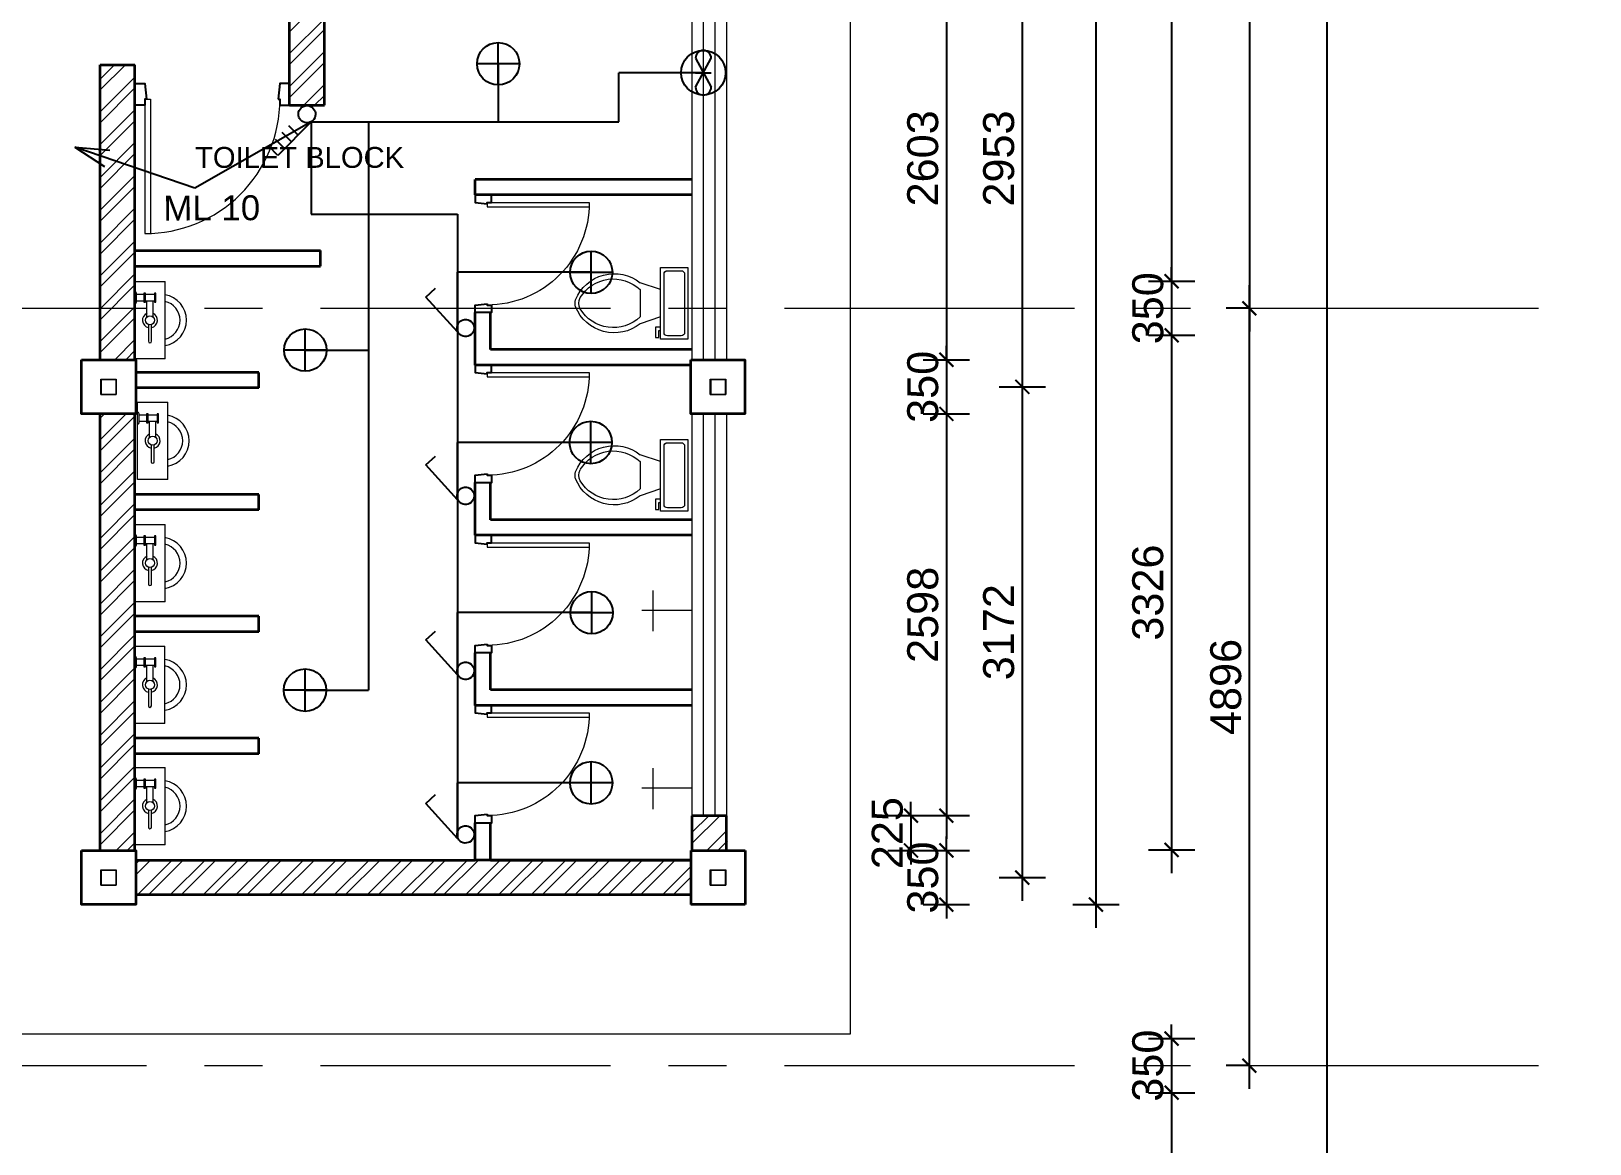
# Model space of a CAD drawing. Header units: inches. Extents: x 527934 to 2134587, y -408734 to 227304.
# Drawn here: x 1729950 to 1740028, y -13479 to -6287 of the extents above; entities that cross this region are included whole.
import ezdxf

# ---------------------------------------------------------------- set-up
doc = ezdxf.new("R2010")
doc.units = ezdxf.units.IN
doc.header["$MEASUREMENT"] = 0
doc.linetypes.add('CENTER', pattern=[2, 1.25, -0.25, 0.25, -0.25])
for name, color, linetype, lineweight in [('1 LIGHT N SWITCH', 3, 'Continuous', 25), ('6 LIGHT PT WIRING', 3, 'Continuous', 25), ('centre line', 1, 'CENTER', 9), ('dim', 253, 'Continuous', 9), ('door', 77, 'Continuous', 13), ('furniture', 253, 'Continuous', 5), ('hatch', 250, 'Continuous', 5), ('metal', 40, 'Continuous', 18), ('plinth', 5, 'Continuous', 9), ('sill', 253, 'Continuous', 13), ('text', 7, 'Continuous', 13), ('truss', 193, 'Continuous', 13), ('wall - brick', 30, 'Continuous', 35), ('window', 1, 'Continuous', 15)]:
    doc.layers.add(name, color=color, linetype=linetype, lineweight=lineweight)
doc.styles.add('ATTR', font='romans.shx', dxfattribs={"width": 0.8, "height": 1.2})
doc.styles.add('labelling', font='arial.ttf')
doc.styles.get("Standard").update_dxf_attribs({"font": 'arial.ttf'})
doc.dimstyles.new('dim 100', dxfattribs={"dimtxt": 200, "dimasz": 90, "dimexe": 150, "dimexo": 150, "dimgap": 50, "dimtad": 1, "dimdec": 0, "dimzin": 0, "dimdsep": 46, "dimtxsty": 'Standard', "dimblk": 'ARCHTICK', "dimcen": 100, "dimdle": 150, "dimazin": 0, "dimtfac": 1, "dimtdec": 0, "dimtix": 1, "dimtmove": 2, "dimatfit": 3, "dimfxl": 150, "dimfxlon": 1, "dimtolj": 1, "dimtzin": 0, "dimarcsym": 0})
pattern_1 = [(45, (-909378.5, 35826.5), (-106.066017, 106.066017), []), (45, (-909307.79, 35826.5), (-106.066017, 106.066017), [])]

# ---------------------------------------------------------------- blocks, each defined once
blk = doc.blocks.new('Urinal Toilet 1 PV')
for p, q in [((3.85, 0), (6.65, 0)), ((-0.98, -3.15), (-4.9, -3.15)), ((0.773, -2.7999), (4.55, -2.7999)), ((4.2, -0.3499), (6.3, -0.3499)), ((4.2, -2.0999), (4.2, -2.45)), ((6.3, -2.0999), (4.2, -2.0999)), ((4.2, -2.45), (6.3, -2.45)), ((4.55, -0.3499), (4.55, -2.0999)), ((4.55, -2.45), (4.55, -4.5499)), ((5.95, -2.0999), (5.95, -0.3499)), ((5.95, -4.5499), (5.95, -2.45)), ((6.3, -2.45), (6.3, -2.0999)), ((-9, -7), (9, -7)), ((-4.9, -3.8499), (-0.98, -3.8499)), ((4.55, -4.2), (0.784, -4.2)), ((4.2, -4.5499), (4.2, -4.9)), ((6.3, -4.5499), (4.2, -4.5499)), ((4.2, -4.9), (6.3, -4.9)), ((6.3, -4.9), (6.3, -4.5499))]:
    blk.add_line(p, q)
blk.add_lwpolyline([(-9, -7), (-9, 0), (9, 0), (9, -7)])
blk.add_circle((0, -3.5), 1.05)
for centre, radius, start, end in [((4.216, 0.0154), 0.3657, 182.4084, 267.5916), ((6.285, 0.0154), 0.3657, 272.4084, 357.5916), ((-4.9, -3.5), 0.35, 90, 270), ((0, -3.5), 1.75, 22.85047, 168.577), ((0, -6), 6, 189.7326, 350.4409), ((0, -6), 4.5, 192.8398, 347.201), ((0, -3.5), 1.75, 191.8763, 336.5863)]:
    blk.add_arc(centre, radius, start, end)
at = {"style": 'ATTR', "width": 0.8, "flags": 9}
blk.add_attdef('ESTCODE', (0, 0), '', height=0.00000036, dxfattribs=at)
blk = doc.blocks.new('Dd1')
at = {"layer": 'door'}
for p, q in [((6330587, 14339), (6330587, 13509)), ((6330599, 14377), (6330625, 14377)), ((6330625, 14377), (6330625, 13510))]:
    blk.add_line(p, q, dxfattribs=at)
at = {"layer": 'door', "lineweight": 25}
for points in [[(6330599, 14377), (6330587, 14377), (6330587, 14339), (6330524, 14339), (6330524, 14479), (6330587, 14479)], [(6331449, 14377), (6331461, 14377), (6331461, 14339), (6331524, 14339), (6331524, 14479), (6331461, 14479)]]:
    blk.add_lwpolyline(points, close=True, dxfattribs=at)
at = {"layer": 'door'}
blk.add_arc((6330593, 14377), 868, 269.6039, 0, dxfattribs=at)
blk = doc.blocks.new('Tank Toilet 3 PV')
for p, q in [((9.5, -6), (9.5, -2)), ((-10, -8.5), (-8, -8.5)), ((-10, -9.5), (-10, -8.5)), ((-8, -8.5), (-8, -8)), ((-7, -8), (-7, -9.5)), ((-4, -8), (-6, -14)), ((4, -8), (6, -14)), ((-7, -9.5), (-10, -9.5)), ((4, -14), (-4, -14))]:
    blk.add_line(p, q)
blk.add_lwpolyline([(10.5, -8), (10.5, 0), (-10.5, 0), (-10.5, -8)], close=True)
for points in [[(-9.5, -2), (-9.5, -6)], [(8.5, -1), (-8.5, -1)], [(-8.5, -7), (8.5, -7)]]:
    blk.add_lwpolyline(points)
for centre, radius, start, end in [((-8.62, -1.88), 0.884, 81.8699, 188.1301), ((8.62, -1.88), 0.884, 351.8699, 98.1301), ((-8.62, -6.12), 0.884, 171.8699, 278.1301), ((8.62, -6.12), 0.884, 261.8699, 8.1301), ((3.52, -21.58), 12.17, 141.4691, 247.9714), ((4.2, -21.82), 11.33, 136.3677, 238.9468), ((-3.52, -21.58), 12.17, 292.0284, 38.5307), ((-4.2, -21.82), 11.33, 301.053, 43.6321), ((0, -27.88), 4, 245.7318, 294.2682), ((0, -29), 4, 254.8605, 285.1395)]:
    blk.add_arc(centre, radius, start, end)
at = {"style": 'ATTR', "width": 0.8, "flags": 9}
blk.add_attdef('ESTCODE', (0, 0), '', height=0.000000846, dxfattribs=at)
blk = doc.blocks.new('HFFHHHFHFHF')
at = {"layer": 'metal'}
for p, q in [((3245108, 3299714), (3245208, 3299714)), ((3245108, 3299614), (3245108, 3299714)), ((3245108, 3299714), (3245208, 3299714)), ((3245108, 3299714), (3245108, 3299614)), ((3245111, 3299711), (3245205, 3299711)), ((3245111, 3299711), (3245111, 3299617)), ((3245205, 3299711), (3245205, 3299617)), ((3245208, 3299714), (3245208, 3299614)), ((3245208, 3299714), (3245208, 3299614)), ((3245208, 3299614), (3245108, 3299614)), ((3245108, 3299614), (3245208, 3299614)), ((3245111, 3299617), (3245205, 3299617))]:
    blk.add_line(p, q, dxfattribs=at)
blk = doc.blocks.new('_ArchTick')
at = {"color": 0, "linetype": 'ByBlock', "const_width": 0.15}
blk.add_lwpolyline([(-0.5, -0.5), (0.5, 0.5)], dxfattribs=at)
blk = doc.blocks.new('*D2106')
at = {"layer": 'Defpoints', "color": 0, "ltscale": 400}
for p in [(1727517, -3363), (1727517, -7903), (1737324, -7903)]:
    blk.add_point(p, dxfattribs=at)
at = {"layer": 'dim', "color": 0, "lineweight": -2, "ltscale": 400}
for p, q in [((1737324, -3213), (1737324, -8053)), ((1737174, -3363), (1737474, -3363)), ((1737174, -7903), (1737474, -7903))]:
    blk.add_line(p, q, dxfattribs=at)
at = {"layer": 'dim', "color": 0, "lineweight": -2, "ltscale": 400, "xscale": 90, "yscale": 90, "zscale": 90}
for p, rotation in [((1737324, -3363), 90), ((1737324, -7903), 270)]:
    blk.add_blockref('_ArchTick', p, dxfattribs=dict(at, rotation=rotation))
at = {"layer": 'dim', "color": 0, "ltscale": 400, "insert": (1737172, -5633), "char_height": 200, "attachment_point": 5, "rotation": 90}
blk.add_mtext('\\A1;4540', dxfattribs=at)
blk = doc.blocks.new('*D2107')
at = {"layer": 'Defpoints', "color": 0, "ltscale": 400}
for p in [(1727580, -7903), (1727580, -8253), (1737324, -8253)]:
    blk.add_point(p, dxfattribs=at)
at = {"layer": 'dim', "color": 0, "lineweight": -2, "ltscale": 400}
for p, q in [((1737324, -7903), (1737324, -7813)), ((1737174, -7903), (1737474, -7903)), ((1737324, -7903), (1737324, -8253)), ((1737174, -8253), (1737474, -8253)), ((1737324, -8253), (1737324, -8343))]:
    blk.add_line(p, q, dxfattribs=at)
at = {"layer": 'dim', "color": 0, "lineweight": -2, "ltscale": 400, "xscale": 90, "yscale": 90, "zscale": 90}
for p, rotation in [((1737324, -7903), 270), ((1737324, -8253), 90)]:
    blk.add_blockref('_ArchTick', p, dxfattribs=dict(at, rotation=rotation))
at = {"layer": 'dim', "color": 0, "ltscale": 400, "insert": (1737171, -8078), "char_height": 200, "attachment_point": 5, "rotation": 90}
blk.add_mtext('\\A1;350', dxfattribs=at)
blk = doc.blocks.new('*D2108')
at = {"layer": 'Defpoints', "color": 0, "ltscale": 400}
for p in [(1727580, -12799), (1727580, -13149), (1737324, -13149)]:
    blk.add_point(p, dxfattribs=at)
at = {"layer": 'dim', "color": 0, "lineweight": -2, "ltscale": 400}
for p, q in [((1737324, -12799), (1737324, -12709)), ((1737174, -12799), (1737474, -12799)), ((1737324, -12799), (1737324, -13149)), ((1737174, -13149), (1737474, -13149)), ((1737324, -13149), (1737324, -13239))]:
    blk.add_line(p, q, dxfattribs=at)
at = {"layer": 'dim', "color": 0, "lineweight": -2, "ltscale": 400, "xscale": 90, "yscale": 90, "zscale": 90}
for p, rotation in [((1737324, -12799), 270), ((1737324, -13149), 90)]:
    blk.add_blockref('_ArchTick', p, dxfattribs=dict(at, rotation=rotation))
at = {"layer": 'dim', "color": 0, "ltscale": 400, "insert": (1737171, -12974), "char_height": 200, "attachment_point": 5, "rotation": 90}
blk.add_mtext('\\A1;350', dxfattribs=at)
blk = doc.blocks.new('*D2109')
at = {"layer": 'Defpoints', "color": 0, "ltscale": 400}
for p in [(1727517, -13149), (1727517, -20658), (1737324, -20658)]:
    blk.add_point(p, dxfattribs=at)
at = {"layer": 'dim', "color": 0, "lineweight": -2, "ltscale": 400}
for p, q in [((1737324, -12999), (1737324, -20808)), ((1737174, -13149), (1737474, -13149)), ((1737174, -20658), (1737474, -20658))]:
    blk.add_line(p, q, dxfattribs=at)
at = {"layer": 'dim', "color": 0, "lineweight": -2, "ltscale": 400, "xscale": 90, "yscale": 90, "zscale": 90}
for p, rotation in [((1737324, -13149), 90), ((1737324, -20658), 270)]:
    blk.add_blockref('_ArchTick', p, dxfattribs=dict(at, rotation=rotation))
at = {"layer": 'dim', "color": 0, "ltscale": 400, "insert": (1737172, -16903), "char_height": 200, "attachment_point": 5, "rotation": 90}
blk.add_mtext('\\A1;7509', dxfattribs=at)
blk = doc.blocks.new('*D2113')
at = {"layer": 'Defpoints', "color": 0, "ltscale": 400}
for p in [(1737827, -3188), (1737827, -8078), (1737827, -8078)]:
    blk.add_point(p, dxfattribs=at)
at = {"layer": 'dim', "color": 0, "lineweight": -2, "ltscale": 400}
for p, q in [((1737827, -3038), (1737827, -8228)), ((1737827, -3188), (1737677, -3188)), ((1737827, -8078), (1737677, -8078))]:
    blk.add_line(p, q, dxfattribs=at)
at = {"layer": 'dim', "color": 0, "lineweight": -2, "ltscale": 400, "xscale": 90, "yscale": 90, "zscale": 90}
for p, rotation in [((1737827, -3188), 90), ((1737827, -8078), 270)]:
    blk.add_blockref('_ArchTick', p, dxfattribs=dict(at, rotation=rotation))
at = {"layer": 'dim', "color": 0, "ltscale": 400, "insert": (1737675, -5633), "char_height": 200, "attachment_point": 5, "rotation": 90}
blk.add_mtext('\\A1;4890', dxfattribs=at)
blk = doc.blocks.new('*D2114')
at = {"layer": 'Defpoints', "color": 0, "ltscale": 400}
for p in [(1737827, -8078), (1737827, -8078), (1737827, -12974)]:
    blk.add_point(p, dxfattribs=at)
at = {"layer": 'dim', "color": 0, "lineweight": -2, "ltscale": 400}
for p, q in [((1737827, -13124), (1737827, -7928)), ((1737827, -8078), (1737677, -8078)), ((1737827, -12974), (1737677, -12974))]:
    blk.add_line(p, q, dxfattribs=at)
at = {"layer": 'dim', "color": 0, "lineweight": -2, "ltscale": 400, "xscale": 90, "yscale": 90, "zscale": 90}
for p, rotation in [((1737827, -8078), 90), ((1737827, -12974), 270)]:
    blk.add_blockref('_ArchTick', p, dxfattribs=dict(at, rotation=rotation))
at = {"layer": 'dim', "color": 0, "ltscale": 400, "insert": (1737675, -10526), "char_height": 200, "attachment_point": 5, "rotation": 90}
blk.add_mtext('\\A1;4896', dxfattribs=at)
blk = doc.blocks.new('*D2577')
at = {"layer": 'Defpoints', "color": 0, "ltscale": 400}
for p in [(1734446, -5808), (1734446, -8411), (1735868, -8411)]:
    blk.add_point(p, dxfattribs=at)
at = {"layer": 'dim', "color": 0, "lineweight": -2, "ltscale": 400}
for p, q in [((1735868, -5658), (1735868, -8561)), ((1735718, -5808), (1736018, -5808)), ((1735718, -8411), (1736018, -8411))]:
    blk.add_line(p, q, dxfattribs=at)
at = {"layer": 'dim', "color": 0, "lineweight": -2, "ltscale": 400, "xscale": 90, "yscale": 90, "zscale": 90}
for p, rotation in [((1735868, -5808), 90), ((1735868, -8411), 270)]:
    blk.add_blockref('_ArchTick', p, dxfattribs=dict(at, rotation=rotation))
at = {"layer": 'dim', "color": 0, "ltscale": 400, "insert": (1735716, -7109), "char_height": 200, "attachment_point": 5, "rotation": 90}
blk.add_mtext('\\A1;2603', dxfattribs=at)
blk = doc.blocks.new('*D2578')
at = {"layer": 'Defpoints', "color": 0, "ltscale": 400}
for p in [(1734565, -8411), (1734565, -8761), (1735868, -8761)]:
    blk.add_point(p, dxfattribs=at)
at = {"layer": 'dim', "color": 0, "lineweight": -2, "ltscale": 400}
for p, q in [((1735868, -8411), (1735868, -8321)), ((1735718, -8411), (1736018, -8411)), ((1735868, -8411), (1735868, -8761)), ((1735718, -8761), (1736018, -8761)), ((1735868, -8761), (1735868, -8851))]:
    blk.add_line(p, q, dxfattribs=at)
at = {"layer": 'dim', "color": 0, "lineweight": -2, "ltscale": 400, "xscale": 90, "yscale": 90, "zscale": 90}
for p, rotation in [((1735868, -8411), 270), ((1735868, -8761), 90)]:
    blk.add_blockref('_ArchTick', p, dxfattribs=dict(at, rotation=rotation))
at = {"layer": 'dim', "color": 0, "ltscale": 400, "insert": (1735716, -8586), "char_height": 200, "attachment_point": 5, "rotation": 90}
blk.add_mtext('\\A1;350', dxfattribs=at)
blk = doc.blocks.new('*D2579')
at = {"layer": 'Defpoints', "color": 0, "ltscale": 400}
for p in [(1734446, -8761), (1734446, -11358), (1735868, -11358)]:
    blk.add_point(p, dxfattribs=at)
at = {"layer": 'dim', "color": 0, "lineweight": -2, "ltscale": 400}
for p, q in [((1735868, -8611), (1735868, -11508)), ((1735718, -8761), (1736018, -8761)), ((1735718, -11358), (1736018, -11358))]:
    blk.add_line(p, q, dxfattribs=at)
at = {"layer": 'dim', "color": 0, "lineweight": -2, "ltscale": 400, "xscale": 90, "yscale": 90, "zscale": 90}
for p, rotation in [((1735868, -8761), 90), ((1735868, -11358), 270)]:
    blk.add_blockref('_ArchTick', p, dxfattribs=dict(at, rotation=rotation))
at = {"layer": 'dim', "color": 0, "ltscale": 400, "insert": (1735716, -10060), "char_height": 200, "attachment_point": 5, "rotation": 90}
blk.add_mtext('\\A1;2598', dxfattribs=at)
blk = doc.blocks.new('*D2115')
at = {"layer": 'Defpoints', "color": 0, "ltscale": 400}
for p in [(1734218, -11358), (1734218, -11583), (1735639, -11583)]:
    blk.add_point(p, dxfattribs=at)
at = {"layer": 'dim', "color": 0, "lineweight": -2, "ltscale": 400}
for p, q in [((1735639, -11358), (1735639, -11268)), ((1735489, -11358), (1735789, -11358)), ((1735639, -11358), (1735639, -11583)), ((1735489, -11583), (1735789, -11583)), ((1735639, -11583), (1735639, -11673))]:
    blk.add_line(p, q, dxfattribs=at)
at = {"layer": 'dim', "color": 0, "lineweight": -2, "ltscale": 400, "xscale": 90, "yscale": 90, "zscale": 90}
for p, rotation in [((1735639, -11358), 270), ((1735639, -11583), 90)]:
    blk.add_blockref('_ArchTick', p, dxfattribs=dict(at, rotation=rotation))
at = {"layer": 'dim', "color": 0, "ltscale": 400, "insert": (1735487, -11471), "char_height": 200, "attachment_point": 5, "rotation": 90}
blk.add_mtext('\\A1;225', dxfattribs=at)
blk = doc.blocks.new('*D2580')
at = {"layer": 'Defpoints', "color": 0, "ltscale": 400}
for p in [(1734566, -11583), (1734566, -11933), (1735868, -11933)]:
    blk.add_point(p, dxfattribs=at)
at = {"layer": 'dim', "color": 0, "lineweight": -2, "ltscale": 400}
for p, q in [((1735718, -11583), (1736018, -11583)), ((1735868, -11583), (1735868, -11493)), ((1735868, -11583), (1735868, -11933)), ((1735718, -11933), (1736018, -11933)), ((1735868, -11933), (1735868, -12023))]:
    blk.add_line(p, q, dxfattribs=at)
at = {"layer": 'dim', "color": 0, "lineweight": -2, "ltscale": 400, "xscale": 90, "yscale": 90, "zscale": 90}
for p, rotation in [((1735868, -11583), 270), ((1735868, -11933), 90)]:
    blk.add_blockref('_ArchTick', p, dxfattribs=dict(at, rotation=rotation))
at = {"layer": 'dim', "color": 0, "ltscale": 400, "insert": (1735716, -11758), "char_height": 200, "attachment_point": 5, "rotation": 90}
blk.add_mtext('\\A1;350', dxfattribs=at)
blk = doc.blocks.new('*D2116')
at = {"layer": 'Defpoints', "color": 0, "ltscale": 400}
for p in [(1734846, -8586), (1736359, -8586), (1734846, -11758)]:
    blk.add_point(p, dxfattribs=at)
at = {"layer": 'dim', "color": 0, "lineweight": -2, "ltscale": 400}
for p, q in [((1736359, -11908), (1736359, -8436)), ((1736209, -8586), (1736509, -8586)), ((1736209, -11758), (1736509, -11758))]:
    blk.add_line(p, q, dxfattribs=at)
at = {"layer": 'dim', "color": 0, "lineweight": -2, "ltscale": 400, "xscale": 90, "yscale": 90, "zscale": 90}
for p, rotation in [((1736359, -8586), 90), ((1736359, -11758), 270)]:
    blk.add_blockref('_ArchTick', p, dxfattribs=dict(at, rotation=rotation))
at = {"layer": 'dim', "color": 0, "ltscale": 400, "insert": (1736207, -10172), "char_height": 200, "attachment_point": 5, "rotation": 90}
blk.add_mtext('\\A1;3172', dxfattribs=at)
blk = doc.blocks.new('*D2581')
at = {"layer": 'Defpoints', "color": 0, "ltscale": 400}
for p in [(1734441, -5633), (1736359, -5633), (1734441, -8586)]:
    blk.add_point(p, dxfattribs=at)
at = {"layer": 'dim', "color": 0, "lineweight": -2, "ltscale": 400}
for p, q in [((1736359, -8736), (1736359, -5483)), ((1736209, -5633), (1736509, -5633)), ((1736209, -8586), (1736509, -8586))]:
    blk.add_line(p, q, dxfattribs=at)
at = {"layer": 'dim', "color": 0, "lineweight": -2, "ltscale": 400, "xscale": 90, "yscale": 90, "zscale": 90}
for p, rotation in [((1736359, -5633), 90), ((1736359, -8586), 270)]:
    blk.add_blockref('_ArchTick', p, dxfattribs=dict(at, rotation=rotation))
at = {"layer": 'dim', "color": 0, "ltscale": 400, "insert": (1736207, -7110), "char_height": 200, "attachment_point": 5, "rotation": 90}
blk.add_mtext('\\A1;2953', dxfattribs=at)
blk = doc.blocks.new('*D2582')
at = {"layer": 'Defpoints', "color": 0, "ltscale": 400}
for p in [(1734566, 605), (1734566, -11933), (1736835, -11933)]:
    blk.add_point(p, dxfattribs=at)
at = {"layer": 'dim', "color": 0, "lineweight": -2, "ltscale": 400}
for p, q in [((1736835, 755), (1736835, -12083)), ((1736685, 605), (1736985, 605)), ((1736685, -11933), (1736985, -11933))]:
    blk.add_line(p, q, dxfattribs=at)
at = {"layer": 'dim', "color": 0, "lineweight": -2, "ltscale": 400, "xscale": 90, "yscale": 90, "zscale": 90}
for p, rotation in [((1736835, 605), 90), ((1736835, -11933), 270)]:
    blk.add_blockref('_ArchTick', p, dxfattribs=dict(at, rotation=rotation))
at = {"layer": 'dim', "color": 0, "ltscale": 400, "insert": (1736683, -5664), "char_height": 200, "attachment_point": 5, "rotation": 90}
blk.add_mtext('\\A1;12538', dxfattribs=at)
blk = doc.blocks.new('*D2583')
at = {"layer": 'Defpoints', "color": 0, "ltscale": 400}
for p in [(1728801, 9622), (1728801, -20888), (1738328, -20888)]:
    blk.add_point(p, dxfattribs=at)
at = {"layer": 'dim', "color": 0, "lineweight": -2, "ltscale": 400}
for p, q in [((1738328, 9772), (1738328, -21038)), ((1738178, 9622), (1738478, 9622)), ((1738178, -20888), (1738478, -20888))]:
    blk.add_line(p, q, dxfattribs=at)
at = {"layer": 'dim', "color": 0, "lineweight": -2, "ltscale": 400, "xscale": 90, "yscale": 90, "zscale": 90}
for p, rotation in [((1738328, 9622), 90), ((1738328, -20888), 270)]:
    blk.add_blockref('_ArchTick', p, dxfattribs=dict(at, rotation=rotation))
at = {"layer": 'dim', "color": 0, "ltscale": 400, "insert": (1738176, -5633), "char_height": 200, "attachment_point": 5, "rotation": 90}
blk.add_mtext('\\A1;30510', dxfattribs=at)
blk = doc.blocks.new('*D2588')
at = {"layer": 'Defpoints', "color": 0, "ltscale": 400}
for p in [(1728796, -11579), (1730276, -11583), (1730276, -22061)]:
    blk.add_point(p, dxfattribs=at)
at = {"layer": 'dim', "color": 0, "lineweight": -2, "ltscale": 400}
for p, q in [((1728796, -21911), (1728796, -22211)), ((1730276, -21911), (1730276, -22211)), ((1728646, -22061), (1730426, -22061))]:
    blk.add_line(p, q, dxfattribs=at)
at = {"layer": 'dim', "color": 0, "lineweight": -2, "ltscale": 400, "xscale": 90, "yscale": 90, "zscale": 90, "rotation": 180}
blk.add_blockref('_ArchTick', (1728796, -22061), dxfattribs=at)
at = {"layer": 'dim', "color": 0, "lineweight": -2, "ltscale": 400, "xscale": 90, "yscale": 90, "zscale": 90}
blk.add_blockref('_ArchTick', (1730276, -22061), dxfattribs=at)
at = {"layer": 'dim', "color": 0, "ltscale": 400, "insert": (1729536, -21908), "char_height": 200, "attachment_point": 5}
blk.add_mtext('\\A1;1480', dxfattribs=at)
blk = doc.blocks.new('*D2589')
at = {"layer": 'Defpoints', "color": 0, "ltscale": 400}
for p in [(1730276, -11933), (1730626, -11933), (1730626, -22061)]:
    blk.add_point(p, dxfattribs=at)
at = {"layer": 'dim', "color": 0, "lineweight": -2, "ltscale": 400}
for p, q in [((1730276, -21911), (1730276, -22211)), ((1730626, -21911), (1730626, -22211)), ((1730276, -22061), (1730186, -22061)), ((1730276, -22061), (1730626, -22061)), ((1730626, -22061), (1730716, -22061))]:
    blk.add_line(p, q, dxfattribs=at)
at = {"layer": 'dim', "color": 0, "lineweight": -2, "ltscale": 400, "xscale": 90, "yscale": 90, "zscale": 90}
blk.add_blockref('_ArchTick', (1730276, -22061), dxfattribs=at)
at = {"layer": 'dim', "color": 0, "lineweight": -2, "ltscale": 400, "xscale": 90, "yscale": 90, "zscale": 90, "rotation": 180}
blk.add_blockref('_ArchTick', (1730626, -22061), dxfattribs=at)
at = {"layer": 'dim', "color": 0, "ltscale": 400, "insert": (1730451, -21908), "char_height": 200, "attachment_point": 5}
blk.add_mtext('\\A1;350', dxfattribs=at)
blk = doc.blocks.new('*D2590')
at = {"layer": 'Defpoints', "color": 0, "ltscale": 400}
for p in [(1730626, -11870), (1734216, -11870), (1734216, -22061)]:
    blk.add_point(p, dxfattribs=at)
at = {"layer": 'dim', "color": 0, "lineweight": -2, "ltscale": 400}
for p, q in [((1730626, -21911), (1730626, -22211)), ((1734216, -21911), (1734216, -22211)), ((1730476, -22061), (1734366, -22061))]:
    blk.add_line(p, q, dxfattribs=at)
at = {"layer": 'dim', "color": 0, "lineweight": -2, "ltscale": 400, "xscale": 90, "yscale": 90, "zscale": 90, "rotation": 180}
blk.add_blockref('_ArchTick', (1730626, -22061), dxfattribs=at)
at = {"layer": 'dim', "color": 0, "lineweight": -2, "ltscale": 400, "xscale": 90, "yscale": 90, "zscale": 90}
blk.add_blockref('_ArchTick', (1734216, -22061), dxfattribs=at)
at = {"layer": 'dim', "color": 0, "ltscale": 400, "insert": (1732421, -21908), "char_height": 200, "attachment_point": 5}
blk.add_mtext('\\A1;3590', dxfattribs=at)
blk = doc.blocks.new('*D2591')
at = {"layer": 'Defpoints', "color": 0, "ltscale": 400}
for p in [(1734216, -11933), (1734566, -11933), (1734566, -22061)]:
    blk.add_point(p, dxfattribs=at)
at = {"layer": 'dim', "color": 0, "lineweight": -2, "ltscale": 400}
for p, q in [((1734216, -21911), (1734216, -22211)), ((1734566, -21911), (1734566, -22211)), ((1734216, -22061), (1734126, -22061)), ((1734216, -22061), (1734566, -22061)), ((1734566, -22061), (1734656, -22061))]:
    blk.add_line(p, q, dxfattribs=at)
at = {"layer": 'dim', "color": 0, "lineweight": -2, "ltscale": 400, "xscale": 90, "yscale": 90, "zscale": 90}
blk.add_blockref('_ArchTick', (1734216, -22061), dxfattribs=at)
at = {"layer": 'dim', "color": 0, "lineweight": -2, "ltscale": 400, "xscale": 90, "yscale": 90, "zscale": 90, "rotation": 180}
blk.add_blockref('_ArchTick', (1734566, -22061), dxfattribs=at)
at = {"layer": 'dim', "color": 0, "ltscale": 400, "insert": (1734391, -21908), "char_height": 200, "attachment_point": 5}
blk.add_mtext('\\A1;350', dxfattribs=at)
blk = doc.blocks.new('*D2592')
at = {"layer": 'Defpoints', "color": 0, "ltscale": 400}
for p in [(1730451, -11808), (1734391, -11808), (1734391, -22611)]:
    blk.add_point(p, dxfattribs=at)
at = {"layer": 'dim', "color": 0, "lineweight": -2, "ltscale": 400}
for p, q in [((1730451, -22461), (1730451, -22761)), ((1734391, -22461), (1734391, -22761)), ((1730301, -22611), (1734541, -22611))]:
    blk.add_line(p, q, dxfattribs=at)
at = {"layer": 'dim', "color": 0, "lineweight": -2, "ltscale": 400, "xscale": 90, "yscale": 90, "zscale": 90, "rotation": 180}
blk.add_blockref('_ArchTick', (1730451, -22611), dxfattribs=at)
at = {"layer": 'dim', "color": 0, "lineweight": -2, "ltscale": 400, "xscale": 90, "yscale": 90, "zscale": 90}
blk.add_blockref('_ArchTick', (1734391, -22611), dxfattribs=at)
at = {"layer": 'dim', "color": 0, "ltscale": 400, "insert": (1732421, -22459), "char_height": 200, "attachment_point": 5}
blk.add_mtext('\\A1;3940', dxfattribs=at)
blk = doc.blocks.new('*D2593')
at = {"layer": 'Defpoints', "color": 0, "ltscale": 400}
for p in [(1730276, -11933), (1734566, -11933), (1734566, -23148)]:
    blk.add_point(p, dxfattribs=at)
at = {"layer": 'dim', "color": 0, "lineweight": -2, "ltscale": 400}
for p, q in [((1730276, -22998), (1730276, -23298)), ((1734566, -22998), (1734566, -23298)), ((1730126, -23148), (1734716, -23148))]:
    blk.add_line(p, q, dxfattribs=at)
at = {"layer": 'dim', "color": 0, "lineweight": -2, "ltscale": 400, "xscale": 90, "yscale": 90, "zscale": 90, "rotation": 180}
blk.add_blockref('_ArchTick', (1730276, -23148), dxfattribs=at)
at = {"layer": 'dim', "color": 0, "lineweight": -2, "ltscale": 400, "xscale": 90, "yscale": 90, "zscale": 90}
blk.add_blockref('_ArchTick', (1734566, -23148), dxfattribs=at)
at = {"layer": 'dim', "color": 0, "ltscale": 400, "insert": (1732421, -22996), "char_height": 200, "attachment_point": 5}
blk.add_mtext('\\A1;4290', dxfattribs=at)
blk = doc.blocks.new('*D2120')
at = {"layer": 'Defpoints', "color": 0, "ltscale": 400}
for p in [(1698466, -11766), (1734566, -11766), (1698466, -23721)]:
    blk.add_point(p, dxfattribs=at)
at = {"layer": 'dim', "color": 0, "lineweight": -2, "ltscale": 400}
for p, q in [((1698466, -23571), (1698466, -23871)), ((1734566, -23571), (1734566, -23871)), ((1734716, -23721), (1698316, -23721))]:
    blk.add_line(p, q, dxfattribs=at)
at = {"layer": 'dim', "color": 0, "lineweight": -2, "ltscale": 400, "xscale": 90, "yscale": 90, "zscale": 90, "rotation": 180}
blk.add_blockref('_ArchTick', (1698466, -23721), dxfattribs=at)
at = {"layer": 'dim', "color": 0, "lineweight": -2, "ltscale": 400, "xscale": 90, "yscale": 90, "zscale": 90}
blk.add_blockref('_ArchTick', (1734566, -23721), dxfattribs=at)
at = {"layer": 'dim', "color": 0, "ltscale": 400, "insert": (1716516, -23569), "char_height": 200, "attachment_point": 5}
blk.add_mtext('\\A1;36100', dxfattribs=at)
blk = doc.blocks.new('*D2597')
at = {"layer": 'Defpoints', "color": 0, "ltscale": 400}
for p in [(1728796, -8253), (1728796, -11579), (1737324, -11579)]:
    blk.add_point(p, dxfattribs=at)
at = {"layer": 'furniture', "color": 0, "lineweight": -2, "ltscale": 400}
for p, q in [((1737324, -8103), (1737324, -11729)), ((1737174, -8253), (1737474, -8253)), ((1737174, -11579), (1737474, -11579))]:
    blk.add_line(p, q, dxfattribs=at)
at = {"layer": 'furniture', "color": 0, "lineweight": -2, "ltscale": 400, "xscale": 90, "yscale": 90, "zscale": 90}
for p, rotation in [((1737324, -8253), 90), ((1737324, -11579), 270)]:
    blk.add_blockref('_ArchTick', p, dxfattribs=dict(at, rotation=rotation))
at = {"layer": 'furniture', "color": 0, "ltscale": 400, "insert": (1737171, -9916), "char_height": 200, "attachment_point": 5, "rotation": 90}
blk.add_mtext('\\A1;3326', dxfattribs=at)
blk = doc.blocks.new('dome')
at = {"color": 3}
for p, q in [((542951, 234900), (542951, 235175)), ((543088, 235037), (542814, 235037))]:
    blk.add_line(p, q, dxfattribs=at)
blk.add_circle((542951, 235037), 137, dxfattribs=at)
blk = doc.blocks.new('one gang')
at = {"color": 3}
for p, q in [((546568.2, 231598.6), (546688.9, 231800.5)), ((546688.9, 231800.5), (546744.9, 231766.8))]:
    blk.add_line(p, q, dxfattribs=at)
blk.add_circle((546598.5, 231566.5), 42.7, dxfattribs=at)
blk = doc.blocks.new('exhaust fan')
at = {"color": 3}
for p, q in [((550601, 228565), (550758, 228857)), ((550601, 228857), (550758, 228565)), ((550601, 228711), (550758, 228711))]:
    blk.add_line(p, q, dxfattribs=at)
blk.add_circle((550680, 228711), 225, dxfattribs=at)
for centre, start, end in [((550680, 228857), 360, 180), ((550680, 228565), 180, 360)]:
    blk.add_arc(centre, 78.9, start, end, dxfattribs=at)
blk = doc.blocks.new('4 gang')
at = {"color": 3}
for p, q in [((546617.4, 231935.5), (546738.1, 232137.4)), ((546738.1, 232137.4), (546794.1, 232103.7)), ((546689.2, 232055.6), (546745.2, 232021.9)), ((546713.6, 232096.6), (546769.5, 232062.9)), ((546664.8, 232014.7), (546720.7, 231981))]:
    blk.add_line(p, q, dxfattribs=at)
blk.add_circle((546647.7, 231903.5), 42.7, dxfattribs=at)
blk = doc.blocks.new('*U1934')
at = {"color": 3}
for p, q in [((-181328.11, -126916.98), (-181313.89, -126902.21)), ((-181313.89, -126902.21), (-181318.75, -126905.21)), ((-181313.89, -126902.21), (-181316.75, -126907.14)), ((-181326.36, -126938.56), (-181328.11, -126916.98))]:
    blk.add_line(p, q, dxfattribs=at)

msp = doc.modelspace()

# ---------------------------------------------------------------- hatches: boundary and pattern name
at = {"layer": 'hatch', "lineweight": 5, "ltscale": 400}
h = msp.add_hatch(dxfattribs=at)
h.set_pattern_fill('ANSI32', color=256, scale=400)
h.set_pattern_definition(pattern_1)
h.paths.add_polyline_path([(1731622.5, -5807.9), (1731847.5, -5807.9), (1731846.3, -6764.8), (1731621.3, -6764.8)])
h = msp.add_hatch(dxfattribs=at)
h.set_pattern_fill('ANSI32', color=256, scale=400)
h.set_pattern_definition(pattern_1)
h.paths.add_polyline_path([(1730396.3, -6503.4), (1730621.3, -6503.4), (1730621.3, -8410.9), (1730396.3, -8410.9)])
h = msp.add_hatch(dxfattribs=at)
h.set_pattern_fill('ANSI32', color=256, scale=400)
h.set_pattern_definition(pattern_1)
edge = h.paths.add_edge_path()
edge.add_line((1730401.3, -8535.9), (1730501.3, -8535.9))
edge = h.paths.add_edge_path()
edge.add_line((1730501.3, -8535.9), (1730501.3, -8635.9))
edge = h.paths.add_edge_path()
edge.add_line((1730501.3, -8635.9), (1730401.3, -8635.9))
edge = h.paths.add_edge_path()
edge.add_line((1730401.3, -8635.9), (1730401.3, -8535.9))
edge = h.paths.add_edge_path()
edge.add_line((1730626.3, -8410.9), (1730626.3, -8760.9))
edge = h.paths.add_edge_path()
edge.add_line((1730276.3, -8410.9), (1730276.3, -8760.9))
edge = h.paths.add_edge_path()
edge.add_line((1730401.3, -8760.9), (1730501.3, -8760.9))
edge = h.paths.add_edge_path()
edge.add_line((1730401.3, -8410.9), (1730501.3, -8410.9))
edge = h.paths.add_edge_path()
edge.add_line((1730401.3, -8410.9), (1730276.3, -8410.9))
edge = h.paths.add_edge_path()
edge.add_line((1730501.3, -8410.9), (1730626.3, -8410.9))
edge = h.paths.add_edge_path()
edge.add_line((1730401.3, -8760.9), (1730276.3, -8760.9))
edge = h.paths.add_edge_path()
edge.add_line((1730501.3, -8760.9), (1730626.3, -8760.9))
h = msp.add_hatch(dxfattribs=at)
h.set_pattern_fill('ANSI32', color=256, scale=400)
h.set_pattern_definition(pattern_1)
edge = h.paths.add_edge_path()
edge.add_line((1734341.3, -8535.9), (1734441.3, -8535.9))
edge = h.paths.add_edge_path()
edge.add_line((1734441.3, -8535.9), (1734441.3, -8635.9))
edge = h.paths.add_edge_path()
edge.add_line((1734441.3, -8635.9), (1734341.3, -8635.9))
edge = h.paths.add_edge_path()
edge.add_line((1734341.3, -8635.9), (1734341.3, -8535.9))
edge = h.paths.add_edge_path()
edge.add_line((1734566.3, -8410.9), (1734566.3, -8760.9))
edge = h.paths.add_edge_path()
edge.add_line((1734216.3, -8410.9), (1734216.3, -8760.9))
edge = h.paths.add_edge_path()
edge.add_line((1734341.3, -8760.9), (1734441.3, -8760.9))
edge = h.paths.add_edge_path()
edge.add_line((1734341.3, -8410.9), (1734441.3, -8410.9))
edge = h.paths.add_edge_path()
edge.add_line((1734341.3, -8410.9), (1734216.3, -8410.9))
edge = h.paths.add_edge_path()
edge.add_line((1734441.3, -8410.9), (1734566.3, -8410.9))
edge = h.paths.add_edge_path()
edge.add_line((1734341.3, -8760.9), (1734216.3, -8760.9))
edge = h.paths.add_edge_path()
edge.add_line((1734441.3, -8760.9), (1734566.3, -8760.9))
h = msp.add_hatch(dxfattribs=at)
h.set_pattern_fill('ANSI32', color=256, scale=400)
h.set_pattern_definition(pattern_1)
h.paths.add_polyline_path([(1730396.3, -8760.9), (1730621.3, -8760.9), (1730621.3, -11583.2), (1730396.3, -11583.2)])
h = msp.add_hatch(dxfattribs=at)
h.set_pattern_fill('ANSI32', color=256, scale=400)
h.set_pattern_definition(pattern_1)
h.paths.add_polyline_path([(1734221.3, -11358.4), (1734446.3, -11358.4), (1734453.8, -11582.9), (1734228.8, -11582.9)])
h = msp.add_hatch(dxfattribs=at)
h.set_pattern_fill('ANSI32', color=256, scale=400)
h.set_pattern_definition(pattern_1)
edge = h.paths.add_edge_path()
edge.add_line((1730401.3, -11707.9), (1730501.3, -11707.9))
edge = h.paths.add_edge_path()
edge.add_line((1730501.3, -11707.9), (1730501.3, -11807.9))
edge = h.paths.add_edge_path()
edge.add_line((1730501.3, -11807.9), (1730401.3, -11807.9))
edge = h.paths.add_edge_path()
edge.add_line((1730401.3, -11807.9), (1730401.3, -11707.9))
edge = h.paths.add_edge_path()
edge.add_line((1730626.3, -11582.9), (1730626.3, -11932.9))
edge = h.paths.add_edge_path()
edge.add_line((1730276.3, -11582.9), (1730276.3, -11932.9))
edge = h.paths.add_edge_path()
edge.add_line((1730401.3, -11932.9), (1730501.3, -11932.9))
edge = h.paths.add_edge_path()
edge.add_line((1730401.3, -11582.9), (1730501.3, -11582.9))
edge = h.paths.add_edge_path()
edge.add_line((1730401.3, -11582.9), (1730276.3, -11582.9))
edge = h.paths.add_edge_path()
edge.add_line((1730501.3, -11582.9), (1730626.3, -11582.9))
edge = h.paths.add_edge_path()
edge.add_line((1730401.3, -11932.9), (1730276.3, -11932.9))
edge = h.paths.add_edge_path()
edge.add_line((1730501.3, -11932.9), (1730626.3, -11932.9))
h = msp.add_hatch(dxfattribs=at)
h.set_pattern_fill('ANSI32', color=256, scale=400)
h.set_pattern_definition(pattern_1)
edge = h.paths.add_edge_path()
edge.add_line((1734341.3, -11707.9), (1734441.3, -11707.9))
edge = h.paths.add_edge_path()
edge.add_line((1734441.3, -11707.9), (1734441.3, -11807.9))
edge = h.paths.add_edge_path()
edge.add_line((1734441.3, -11807.9), (1734341.3, -11807.9))
edge = h.paths.add_edge_path()
edge.add_line((1734341.3, -11807.9), (1734341.3, -11707.9))
edge = h.paths.add_edge_path()
edge.add_line((1734566.3, -11582.9), (1734566.3, -11932.9))
edge = h.paths.add_edge_path()
edge.add_line((1734216.3, -11582.9), (1734216.3, -11932.9))
edge = h.paths.add_edge_path()
edge.add_line((1734341.3, -11932.9), (1734441.3, -11932.9))
edge = h.paths.add_edge_path()
edge.add_line((1734341.3, -11582.9), (1734441.3, -11582.9))
edge = h.paths.add_edge_path()
edge.add_line((1734341.3, -11582.9), (1734216.3, -11582.9))
edge = h.paths.add_edge_path()
edge.add_line((1734441.3, -11582.9), (1734566.3, -11582.9))
edge = h.paths.add_edge_path()
edge.add_line((1734341.3, -11932.9), (1734216.3, -11932.9))
edge = h.paths.add_edge_path()
edge.add_line((1734441.3, -11932.9), (1734566.3, -11932.9))
h = msp.add_hatch(dxfattribs=at)
h.set_pattern_fill('ANSI32', color=256, scale=400)
h.set_pattern_definition(pattern_1)
h.paths.add_polyline_path([(1730626.3, -11870.4), (1730626.3, -11645.4), (1734216.3, -11645.4), (1734221.3, -11870.4)])

# ---------------------------------------------------------------- linework, layer by layer
at = {"layer": '6 LIGHT PT WIRING', "ltscale": 400}
for p, q in [((1732970, -6497.2), (1732970, -6873.5)), ((1733751, -6873.5), (1733751, -6555.5)), ((1734296.3, -6555.5), (1733751, -6555.5)), ((1731761.6, -6873.5), (1732132, -6873.5)), ((1731761.6, -6873.5), (1731761.6, -7470.5)), ((1732132, -6873.5), (1732132, -10546.3)), ((1732132, -6873.5), (1733751, -6873.5)), ((1731761.6, -7470.5), (1732706, -7470.5)), ((1732706, -7470.5), (1732707.8, -11505.1)), ((1733571.3, -7845.4), (1732707.8, -7845.4)), ((1732707.8, -8231.1), (1732707.8, -7845.4)), ((1731722.5, -8348.1), (1732132, -8348.1)), ((1733568.8, -8945.4), (1732707.8, -8945.4)), ((1732707.8, -9316.1), (1732707.8, -8945.4)), ((1733574.5, -10045.4), (1732707.8, -10045.4)), ((1732707.8, -10447.6), (1732707.8, -10045.4)), ((1731721.3, -10546.3), (1732132, -10546.3)), ((1733571.3, -11145.4), (1732707.8, -11145.4)), ((1732707.8, -11505.1), (1732707.8, -11145.4))]:
    msp.add_line(p, q, dxfattribs=at)
at = {"layer": 'centre line', "ltscale": 1500}
for p, q in [((1692822, -8077.9), (1740028.1, -8077.9)), ((1692822, -12973.9), (1740028.1, -12973.9))]:
    msp.add_line(p, q, dxfattribs=at)
at = {"layer": 'dim'}
for p, q in [((1733969, -9901.6), (1733969, -10166.4)), ((1734221.3, -10030.8), (1733897.9, -10030.8)), ((1733969, -11050.9), (1733969, -11315.7)), ((1734221.3, -11180.1), (1733897.9, -11180.1))]:
    msp.add_line(p, q, dxfattribs=at)
at = {"layer": 'plinth'}
for p, q in [((1735246.3, 1504.6), (1735246.3, -12770.4)), ((1735246.3, -12770.4), (1729526.3, -12770.4))]:
    msp.add_line(p, q, dxfattribs=at)
at = {"layer": 'sill'}
for p, q in [((1734221.3, -5807.9), (1734221.3, -8410.9)), ((1734446.3, -5807.9), (1734446.3, -8410.9)), ((1734221.3, -8760.9), (1734221.3, -11358.4)), ((1734446.3, -8760.9), (1734446.3, -11358.4))]:
    msp.add_line(p, q, dxfattribs=at)
at = {"layer": 'wall - brick'}
for p, q in [((1731621.3, -6764.8), (1731621.3, -4583.1)), ((1731846.3, -6764.8), (1731846.3, -5805.4)), ((1730396.3, -6503.4), (1730621.3, -6503.4)), ((1730396.3, -8410.9), (1730396.3, -6503.4)), ((1730621.3, -8410.9), (1730621.3, -6503.4)), ((1731621.3, -6764.8), (1731846.3, -6764.8)), ((1732821.3, -7345.4), (1732821.3, -7245.4)), ((1734221.3, -7245.4), (1732821.3, -7245.4)), ((1734221.3, -7345.4), (1732821.3, -7345.4)), ((1730621.3, -7705.4), (1731821.3, -7705.4)), ((1731821.3, -7805.4), (1731821.3, -7705.4)), ((1730621.3, -7805.4), (1731821.3, -7805.4)), ((1732821.3, -8445.4), (1732821.3, -8105.4)), ((1732921.3, -8345.4), (1732921.3, -8105.4)), ((1734221.3, -8345.4), (1732921.3, -8345.4)), ((1734216.3, -8445.4), (1732821.3, -8445.4)), ((1731421.3, -8493.4), (1730626.3, -8493.4)), ((1731421.3, -8593.4), (1731421.3, -8493.4)), ((1731421.3, -8593.4), (1730626.3, -8593.4)), ((1730396.3, -11582.9), (1730396.3, -8760.9)), ((1730621.3, -11582.9), (1730621.3, -8760.9)), ((1732821.3, -9545.4), (1732821.3, -9205.4)), ((1732921.3, -9445.4), (1732921.3, -9205.4)), ((1731421.3, -9281.4), (1730621.3, -9281.4)), ((1731421.3, -9381.4), (1731421.3, -9281.4)), ((1731421.3, -9381.4), (1730621.3, -9381.4)), ((1734221.3, -9445.4), (1732921.3, -9445.4)), ((1734221.3, -9545.4), (1732821.3, -9545.4)), ((1731421.3, -10069.4), (1730621.3, -10069.4)), ((1731421.3, -10169.4), (1731421.3, -10069.4)), ((1731421.3, -10169.4), (1730621.3, -10169.4)), ((1732821.3, -10645.4), (1732821.3, -10305.4)), ((1732921.3, -10545.4), (1732921.3, -10305.4)), ((1734221.3, -10545.4), (1732921.3, -10545.4)), ((1734221.3, -10645.4), (1732821.3, -10645.4)), ((1731421.3, -10857.4), (1730621.3, -10857.4)), ((1731421.3, -10957.4), (1731421.3, -10857.4)), ((1731421.3, -10957.4), (1730621.3, -10957.4)), ((1734446.3, -11358.4), (1734221.3, -11358.4)), ((1734221.3, -11358.4), (1734221.3, -11582.9)), ((1734446.3, -11582.9), (1734446.3, -11358.4)), ((1732821.3, -11645.4), (1732821.3, -11405.4)), ((1732921.3, -11645.4), (1732921.3, -11405.4)), ((1734216.3, -11582.9), (1734566.3, -11582.9)), ((1734216.3, -11582.9), (1734216.3, -11932.9)), ((1734566.3, -11582.9), (1734566.3, -11932.9)), ((1730626.3, -11645.4), (1732821.3, -11645.4)), ((1734216.3, -11645.4), (1732821.3, -11645.4)), ((1732921.3, -11645.4), (1734216.3, -11645.4)), ((1732821.3, -11870.4), (1730626.3, -11870.4)), ((1734216.3, -11870.4), (1732821.3, -11870.4)), ((1734566.3, -11932.9), (1734216.3, -11932.9))]:
    msp.add_line(p, q, dxfattribs=at)
for points in [[(1730276.3, -8411.2), (1730626.3, -8411.2), (1730626.3, -8761.2), (1730276.3, -8761.2), (1730276.3, -8411.2)], [(1734214.7, -8410.9), (1734564.7, -8410.9), (1734564.7, -8760.9), (1734214.7, -8760.9), (1734214.7, -8410.9)], [(1730276.3, -11583.2), (1730626.3, -11583.2), (1730626.3, -11933.2), (1730276.3, -11933.2), (1730276.3, -11583.2)]]:
    msp.add_lwpolyline(points, dxfattribs=at)
at = {"layer": 'window'}
for p, q in [((1734296.3, -5807.9), (1734296.3, -8410.9)), ((1734371.3, -5807.9), (1734371.3, -8410.9)), ((1734296.3, -8760.9), (1734296.3, -11358.4)), ((1734371.3, -8760.9), (1734371.3, -11358.4))]:
    msp.add_line(p, q, dxfattribs=at)

# ---------------------------------------------------------------- block references
at = {"layer": '1 LIGHT N SWITCH'}
for p in [(1190019.1, -241534.6), (1190620.3, -242882.8), (1188771.6, -243385.5), (1190617.8, -243982.8), (1190623.5, -245082.8), (1188770.3, -245583.7), (1190620.3, -246182.8)]:
    msp.add_blockref('dome', p, dxfattribs=at)
at = {"layer": '1 LIGHT N SWITCH', "xscale": 0.6400000005960464, "yscale": 0.6400000000139698, "zscale": 0.6400000000000001}
msp.add_blockref('exhaust fan', (1381861.3, -152930.6), dxfattribs=at)
at = {"layer": '1 LIGHT N SWITCH', "zscale": 1.3}
for name, p, xscale, yscale, rotation in [('4 gang', (2494116.9, 114298.2), 1.300000000695446, 1.299999999377178, 166.039238074589), ('one gang', (1816582, -775354.6), 1.299999999734052, 1.300000000410364, 73.27576556783576), ('one gang', (1816582, -776439.6), 1.299999999734052, 1.300000000410364, 73.27576556783576), ('one gang', (1816582, -777571.1), 1.299999999734052, 1.300000000410364, 73.27576556783576), ('one gang', (1816582, -778628.6), 1.299999999734052, 1.300000000410364, 73.27576556783576)]:
    msp.add_blockref(name, p, dxfattribs=dict(at, xscale=xscale, yscale=yscale, rotation=rotation))
at = {"layer": '6 LIGHT PT WIRING', "color": 3, "xscale": 39.99999999996368, "yscale": 40, "zscale": 40.00000000000001, "rotation": 115.0040372221575}
msp.add_blockref('*U1934', (-5935639.9, 4420223.7), dxfattribs=at)
at = {"layer": 'dim'}
msp.add_blockref('Dd1', (-4599902.6, -21103.8), dxfattribs=at)
at = {"layer": 'dim', "xscale": -0.7600000000093132, "yscale": 0.7600000000093132, "zscale": 0.76, "rotation": 90}
for p in [(1743825.3, 4803852.8), (1743825.3, 4802752.8), (1743825.3, 4801652.8), (1743825.3, 4800552.8)]:
    msp.add_blockref('Dd1', p, dxfattribs=at)
at = {"layer": 'furniture'}
for name, p, xscale, yscale, zscale, rotation in [('Tank Toilet 3 PV', (1734196.7, -8045.7), -22.09093047154602, 22.09093047154602, 22.09093047154987, 270), ('Urinal Toilet 1 PV', (1730621.3, -8155.4), 27.77777777778101, 27.77777777778101, 27.77777777777778, 90), ('Urinal Toilet 1 PV', (1730638.5, -8934.4), 27.77777777778101, 27.77777777778101, 27.77777777777778, 90), ('Tank Toilet 3 PV', (1734196.7, -9157.7), -22.09093047154602, 22.09093047154602, 22.09093047154987, 270), ('Urinal Toilet 1 PV', (1730621.3, -9725.1), 27.77777777778101, 27.77777777778101, 27.77777777777778, 90), ('Urinal Toilet 1 PV', (1730620.9, -10512.2), 27.77777777778101, 27.77777777778101, 27.77777777777778, 90), ('Urinal Toilet 1 PV', (1730621.3, -11296.3), 27.77777777778101, 27.77777777778101, 27.77777777777778, 90)]:
    msp.add_blockref(name, p, dxfattribs=dict(at, xscale=xscale, yscale=yscale, zscale=zscale, rotation=rotation))
at = {"layer": 'truss'}
for p in [(-1514707.2, -3308250), (-1510767.2, -3308250), (-1514707.2, -3311422), (-1510767.2, -3311422)]:
    msp.add_blockref('HFFHHHFHFHF', p, dxfattribs=at)

# ---------------------------------------------------------------- texts
at = {"layer": '6 LIGHT PT WIRING', "color": 3, "ltscale": 0.005, "insert": (1731118, -7430.5), "char_height": 161.28, "attachment_point": 5, "rotation": 0.25602, "style": 'labelling'}
msp.add_mtext('ML 10', dxfattribs=at)
at = {"layer": 'text'}
msp.add_text('TOILET BLOCK', height=135, dxfattribs=at).set_placement((1731010, -7170.3))

# ---------------------------------------------------------------- dimensions: what is measured, and where the dimension line sits
at = {"layer": 'dim', "ltscale": 400}
for base, p1, p2, picture, middle in [((1738328.2, -20887.9), (1728801.3, 9622.1), (1728801.3, -20887.9), '*D2583', (1738176, -5632.9)), ((1736835.1322, -11932.8825), (1734566.2655, 604.6202), (1734566.2655, -11932.8825), '*D2582', (1736682.9494, -5664.1311)), ((1737826.6, -8077.9), (1737826.6, -3187.9), (1737826.6, -8077.9), '*D2113', (1737674.5, -5632.9)), ((1737323.6, -7902.9), (1727517.1, -3362.9), (1727517.1, -7902.9), '*D2106', (1737171.5, -5632.9)), ((1736359.2, -5633.1), (1734441.3, -8586.1), (1734441.3, -5633.1), '*D2581', (1736207.1, -7109.6)), ((1735868.1, -8410.9), (1734446.3, -5807.9), (1734446.3, -8410.9), '*D2577', (1735715.9, -7109.4)), ((1737323.6, -8252.9), (1727579.6, -7902.9), (1727579.6, -8252.9), '*D2107', (1737171.5, -8077.9)), ((1737826.6, -8077.9), (1737826.6, -12973.9), (1737826.6, -8077.9), '*D2114', (1737674.5, -10525.9)), ((1735868.1, -8760.9), (1734564.7, -8410.9), (1734564.7, -8760.9), '*D2578', (1735715.9, -8585.9)), ((1736359.2, -8585.9), (1734845.9, -11757.9), (1734845.9, -8585.9), '*D2116', (1736207.1, -10171.9)), ((1735868.104, -11358.3825), (1734446.2655, -8760.863), (1734446.2655, -11358.3825), '*D2579', (1735715.9894, -10059.6227)), ((1735639.4089544, -11582.8824928), (1734217.5705495, -11358.3824928), (1734217.5705495, -11582.8824928), '*D2115', (1735487.2943569, -11470.6324928)), ((1735868.1, -11932.9), (1734566.3, -11582.9), (1734566.3, -11932.9), '*D2580', (1735715.9, -11757.9)), ((1737323.6, -13148.9), (1727579.6, -12798.9), (1727579.6, -13148.9), '*D2108', (1737171.5, -12973.9)), ((1737323.6, -20657.9), (1727517.1, -13148.9), (1727517.1, -20657.9), '*D2109', (1737171.5, -16903.4))]:
    dim = msp.add_linear_dim(base=base, p1=p1, p2=p2, angle=90, dimstyle='dim 100', override={"dimpost": '\\X'}, dxfattribs=at)
    dim.commit()
    dim.dimension.update_dxf_attribs({"geometry": picture, "text_midpoint": middle})
for base, p1, p2, picture, middle in [((1730276.3, -22060.5), (1728796.3, -11578.9), (1730276.3, -11583.2), '*D2588', (1729536.3, -21908.4)), ((1698466.3, -23721.2), (1734566.3, -11766.4), (1698466.3, -11766.4), '*D2120', (1716516.3, -23569)), ((1734391.3, -22611.2), (1730451.3, -11807.9), (1734391.3, -11807.9), '*D2592', (1732421.3, -22459)), ((1734216.3, -22060.5), (1730626.3, -11870.4), (1734216.3, -11870.4), '*D2590', (1732421.3, -21908.4)), ((1734566.3, -23148), (1730276.3, -11933.2), (1734566.3, -11933.2), '*D2593', (1732421.3, -22995.8)), ((1730626.3, -22060.5), (1730276.3, -11933.2), (1730626.3, -11933.2), '*D2589', (1730451.3, -21908.4)), ((1734566.3, -22060.5), (1734216.3, -11932.9), (1734566.3, -11932.9), '*D2591', (1734391.3, -21908.4))]:
    dim = msp.add_linear_dim(base=base, p1=p1, p2=p2, dimstyle='dim 100', override={"dimpost": '\\X'}, dxfattribs=at)
    dim.commit()
    dim.dimension.update_dxf_attribs({"geometry": picture, "text_midpoint": middle})
at = {"layer": 'furniture', "ltscale": 400}
dim = msp.add_linear_dim(base=(1737323.6, -11578.9), p1=(1728796.3, -8252.9), p2=(1728796.3, -11578.9), angle=90, dimstyle='dim 100', override={"dimpost": '\\X'}, dxfattribs=at)
dim.commit()
dim.dimension.update_dxf_attribs({"geometry": '*D2597', "text_midpoint": (1737171.5, -9915.9)})

doc.saveas('drawing.dxf')
